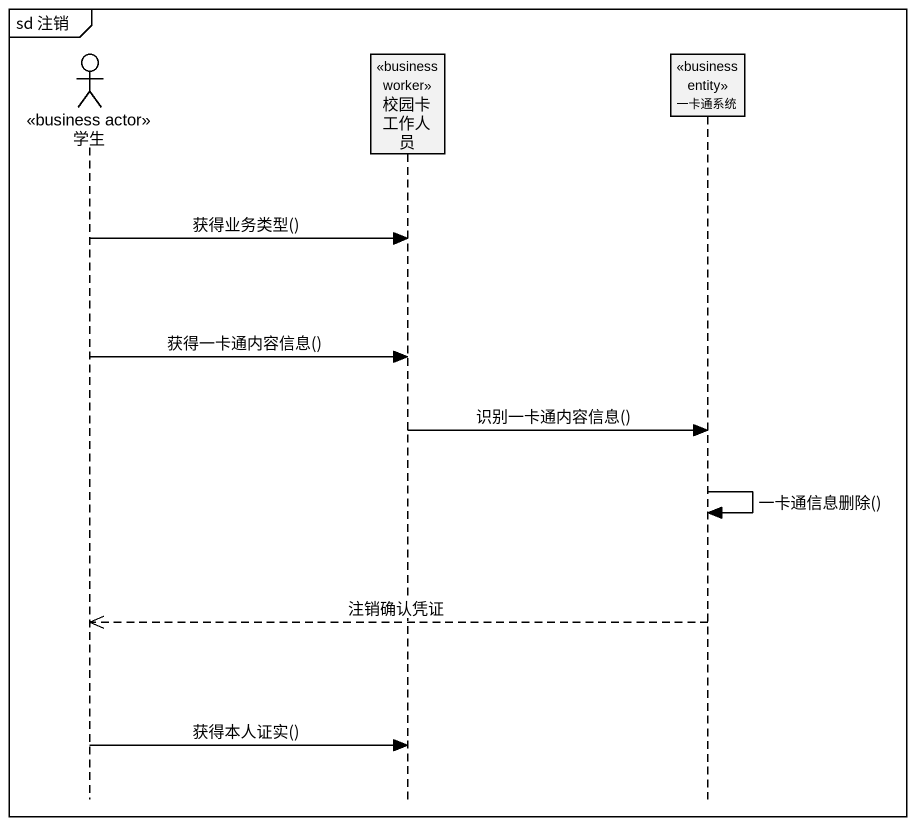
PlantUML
@startuml
mainframe sd 注销
hide footbox
actor 学生 <<business actor>>
participant 校园卡工作人员 <<business worker>>
participant 一卡通系统 <<business entity>>

学生 -> 校园卡工作人员 : 获得业务类型()
学生 -> 校园卡工作人员 : 获得一卡通内容信息()
校园卡工作人员 -> 一卡通系统 : 识别一卡通内容信息()
一卡通系统 -> 一卡通系统 : 一卡通信息删除()
一卡通系统 -->> 学生 : 注销确认凭证
学生 -> 校园卡工作人员 : 获得本人证实()
@enduml
